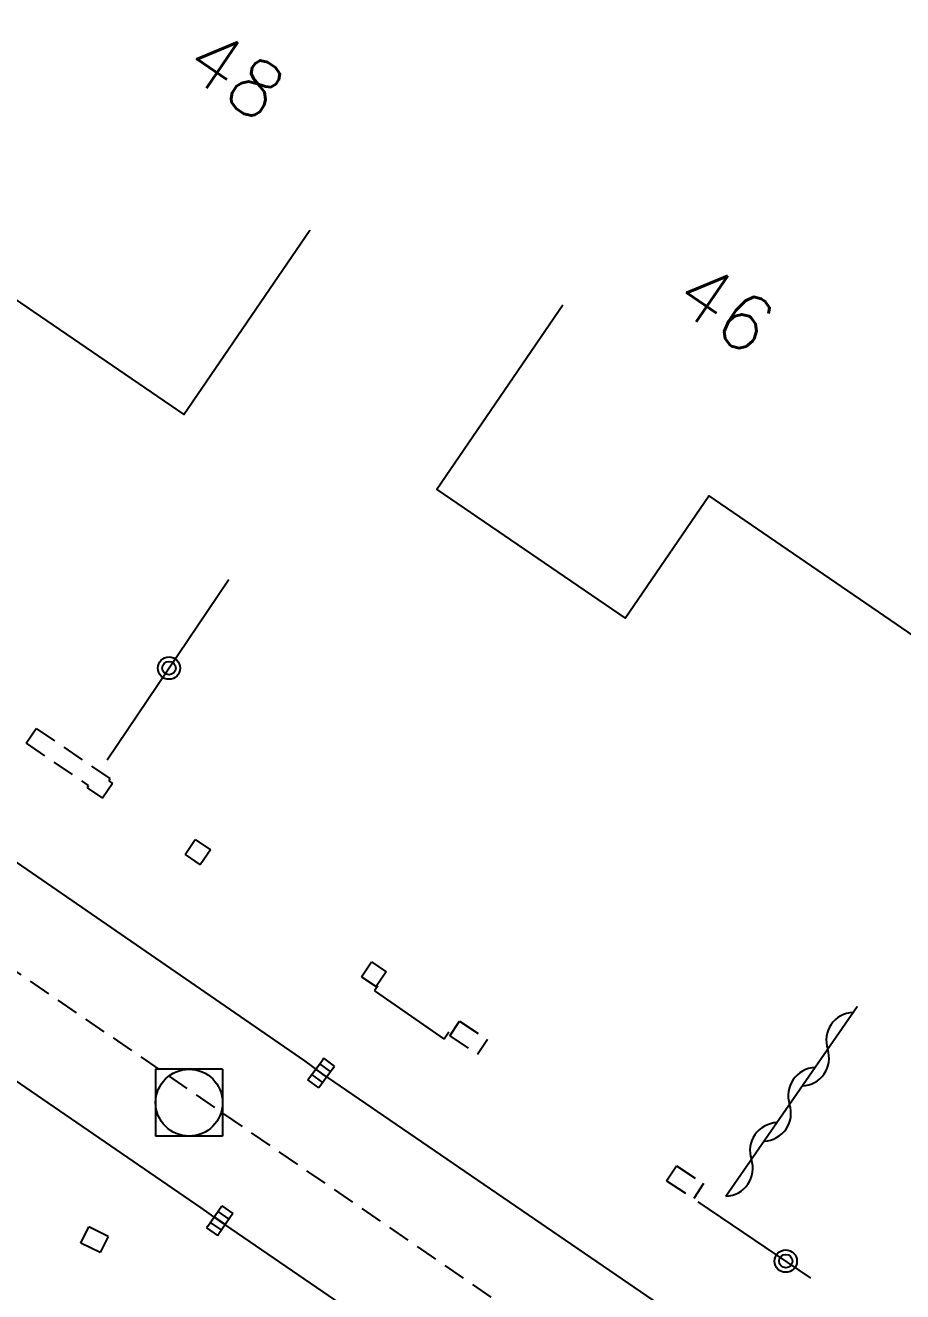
# Model space of a CAD drawing. Header units: millimetres. Extents: x 119599 to 140000, y 124063 to 129001.
# Drawn here: x 139937.38 to 139957.01, y 128971.65 to 129000 of the extents above; entities that cross this region are included whole.
import ezdxf
from ezdxf.enums import TextEntityAlignment as Align

# ---------------------------------------------------------------- set-up
doc = ezdxf.new("R2010")
doc.units = ezdxf.units.MM
doc.linetypes.add('DASHED', pattern=[0.75, 0.5, -0.25])
doc.layers.get('0').update_dxf_attribs({"linetype": 'CONTINUOUS'})
for name, color, linetype in [('W0001', 6, 'DASHED'), ('W0008', 7, 'CONTINUOUS'), ('W0100', 7, 'CONTINUOUS'), ('W0105', 7, 'CONTINUOUS'), ('W0112', 1, 'DASHED'), ('W0310', 3, 'CONTINUOUS'), ('W0322', 7, 'CONTINUOUS'), ('W0400', 7, 'CONTINUOUS'), ('W0420', 7, 'CONTINUOUS'), ('W0991', 7, 'CONTINUOUS')]:
    doc.layers.add(name, color=color, linetype=linetype)
doc.styles.get("Standard").update_dxf_attribs({"font": 'romans.shx', "width": 0.85})

# ---------------------------------------------------------------- blocks, each defined once
blk = doc.blocks.new('T400')
for p, q in [((-0.15, 0.3), (0.15, 0.3)), ((-0.15, -0.25), (-0.15, 0.3)), ((0.15, 0.3), (0.15, -0.25)), ((-0.15, 0.15), (0.15, 0.15)), ((-0.15, 0), (0.15, 0)), ((-0.15, -0.15), (0.15, -0.15)), ((-0.15, -0.25), (-0.15, -0.3)), ((0.15, -0.3), (0.15, -0.25)), ((-0.15, -0.3), (0.15, -0.3))]:
    blk.add_line(p, q)
blk = doc.blocks.new('T420')
for p, q in [((0.75, 0.75), (-0.75, 0.75)), ((-0.75, 0.75), (-0.75, -0.75)), ((0.75, 0.75), (0.75, -0.75)), ((0.75, -0.75), (-0.75, -0.75))]:
    blk.add_line(p, q)
blk.add_ellipse((0, 0), major_axis=(-0.53, 0.53), ratio=1, start_param=3.926991, end_param=10.210176)
blk = doc.blocks.new('t322o')
at = {"color": 0, "linetype": 'Continuous'}
for radius in [0.25, 0.15]:
    blk.add_circle((0, 0), radius, dxfattribs=at)
blk = doc.blocks.new('t310o')
at = {"color": 0, "linetype": 'Continuous'}
for centre, start, end in [((-0.5, 0.375), 216.8699, 323.1304), ((0.5, -0.375), 36.8699, 143.1303)]:
    blk.add_arc(centre, 0.625, start, end, dxfattribs=at)

msp = doc.modelspace()

# ---------------------------------------------------------------- linework, layer by layer
at = {"layer": 'W0001'}
msp.add_lwpolyline([(139906.423, 129000), (139934.4, 128980.723), (139962.71, 128961.292), (139981.03, 128948.72), (139998.172, 128936.93), (140000, 128935.643)], dxfattribs=at)
at = {"layer": 'W0008'}
for points in [[(139909.996, 129000), (139943.628, 128976.816), (139944.005, 128976.542), (139975.531, 128954.949), (139986.407, 128947.436), (139986.772, 128947.176), (139997.746, 128939.683), (140000, 128938.084)], [(140000, 128933.213), (139997.729, 128934.801), (139984.379, 128943.976), (139984.031, 128944.238), (139941.731, 128973.236), (139941.317, 128973.522), (139908.408, 128996.121)]]:
    msp.add_lwpolyline(points, dxfattribs=at)
at = {"layer": 'W0100'}
for points in [[(139933.469, 128996.382), (139940.926, 128991.286), (139943.747, 128995.414), (139943.747, 128995.414), (139943.747, 128995.414), (139943.747, 128995.414), (139943.747, 128995.414), (139943.747, 128995.414), (139943.747, 128995.414), (139943.747, 128995.414), (139943.747, 128995.414), (139943.747, 128995.414), (139943.747, 128995.414), (139943.747, 128995.414), (139943.747, 128995.414), (139943.747, 128995.414), (139943.747, 128995.414), (139943.747, 128995.414), (139943.747, 128995.414), (139943.747, 128995.414), (139943.747, 128995.414), (139943.747, 128995.414), (139943.747, 128995.414), (139943.747, 128995.414), (139943.747, 128995.414), (139943.747, 128995.414), (139943.747, 128995.414), (139943.747, 128995.414), (139943.747, 128995.414), (139943.747, 128995.414), (139943.747, 128995.414), (139943.747, 128995.414), (139943.747, 128995.414), (139943.747, 128995.414), (139943.747, 128995.414), (139943.747, 128995.414), (139943.747, 128995.414), (139943.747, 128995.414), (139943.747, 128995.414), (139943.747, 128995.414), (139943.747, 128995.414), (139943.747, 128995.414), (139943.747, 128995.414), (139943.747, 128995.414), (139943.747, 128995.414), (139943.747, 128995.414), (139943.747, 128995.414), (139943.747, 128995.414), (139943.747, 128995.414), (139943.747, 128995.414), (139943.747, 128995.414), (139943.747, 128995.414), (139943.747, 128995.414), (139943.747, 128995.414), (139943.747, 128995.414), (139943.747, 128995.414), (139943.747, 128995.414), (139943.747, 128995.414), (139943.747, 128995.414), (139943.747, 128995.414), (139943.747, 128995.414), (139943.747, 128995.414), (139943.747, 128995.414), (139943.747, 128995.414), (139943.747, 128995.414), (139943.747, 128995.414), (139943.747, 128995.414), (139943.747, 128995.414), (139943.747, 128995.414), (139943.747, 128995.414), (139943.747, 128995.414), (139943.747, 128995.414), (139943.747, 128995.414), (139943.747, 128995.414), (139943.747, 128995.414), (139943.747, 128995.414), (139943.747, 128995.414), (139943.747, 128995.414), (139943.747, 128995.414), (139943.747, 128995.414), (139943.747, 128995.414), (139943.747, 128995.414), (139943.747, 128995.414), (139943.747, 128995.414), (139943.747, 128995.414), (139943.747, 128995.414), (139943.747, 128995.414), (139943.747, 128995.414), (139943.747, 128995.414), (139943.747, 128995.414), (139943.747, 128995.414), (139943.747, 128995.414), (139943.747, 128995.414), (139943.747, 128995.414), (139943.747, 128995.414), (139943.747, 128995.414), (139943.747, 128995.414), (139943.747, 128995.414), (139943.747, 128995.414), (139943.747, 128995.414)], [(139943.747, 128995.414), (139943.747, 128995.414), (139943.747, 128995.414), (139943.747, 128995.414), (139943.747, 128995.414), (139943.747, 128995.414), (139943.747, 128995.414), (139943.747, 128995.414), (139943.747, 128995.414), (139943.747, 128995.414), (139943.747, 128995.414), (139943.747, 128995.414), (139943.747, 128995.414), (139943.747, 128995.414), (139943.747, 128995.414), (139943.747, 128995.414), (139943.747, 128995.414), (139943.747, 128995.414), (139943.747, 128995.414), (139943.747, 128995.414)], [(139949.413, 128993.735), (139946.588, 128989.61), (139950.801, 128986.724), (139952.678, 128989.464), (139957.676, 128986.04), (139960.502, 128990.165)]]:
    msp.add_lwpolyline(points, dxfattribs=at)
at = {"layer": 'W0105'}
for p, q in [((139945.267, 128978.492), (139945.193, 128978.385)), ((139945.193, 128978.385), (139946.751, 128977.305)), ((139946.857, 128977.458), (139946.751, 128977.305))]:
    msp.add_line(p, q, dxfattribs=at)
at = {"layer": 'W0112'}
for points in [[(139937.401, 128983.93), (139937.626, 128984.26), (139939.271, 128983.137), (139939.25, 128983.082), (139939.333, 128983.026), (139939.11, 128982.694), (139939.11, 128982.694), (139939.11, 128982.694), (139939.11, 128982.694), (139939.11, 128982.694), (139939.11, 128982.694), (139939.11, 128982.694), (139939.11, 128982.694), (139939.11, 128982.694), (139939.11, 128982.694), (139939.11, 128982.694), (139939.11, 128982.694), (139939.11, 128982.694), (139939.11, 128982.694), (139939.11, 128982.694), (139939.11, 128982.694), (139939.11, 128982.694), (139939.11, 128982.694), (139939.11, 128982.694), (139939.11, 128982.694), (139939.11, 128982.694), (139939.11, 128982.694), (139939.11, 128982.694), (139939.11, 128982.694), (139939.11, 128982.694), (139939.11, 128982.694), (139939.11, 128982.694), (139939.11, 128982.694), (139939.11, 128982.694), (139939.11, 128982.694), (139939.11, 128982.694), (139939.11, 128982.694), (139939.11, 128982.694), (139939.11, 128982.694), (139939.11, 128982.694), (139939.11, 128982.694), (139939.11, 128982.694), (139939.11, 128982.694), (139939.11, 128982.694), (139939.11, 128982.694), (139939.11, 128982.694), (139939.11, 128982.694), (139939.11, 128982.694), (139939.11, 128982.694), (139939.11, 128982.694), (139939.11, 128982.694), (139939.11, 128982.694), (139939.11, 128982.694), (139939.11, 128982.694), (139939.11, 128982.694), (139939.11, 128982.694), (139939.11, 128982.694), (139939.11, 128982.694), (139939.11, 128982.694), (139939.11, 128982.694), (139939.11, 128982.694), (139939.11, 128982.694), (139939.11, 128982.694), (139939.11, 128982.694), (139939.11, 128982.694), (139939.11, 128982.694), (139939.11, 128982.694), (139939.11, 128982.694), (139939.11, 128982.694), (139939.11, 128982.694), (139939.11, 128982.694), (139939.11, 128982.694), (139939.11, 128982.694), (139939.11, 128982.694), (139939.11, 128982.694), (139939.11, 128982.694), (139939.11, 128982.694), (139939.11, 128982.694), (139939.11, 128982.694), (139939.11, 128982.694), (139939.11, 128982.694), (139939.11, 128982.694), (139939.11, 128982.694), (139939.11, 128982.694), (139939.11, 128982.694), (139939.11, 128982.694), (139939.11, 128982.694), (139939.11, 128982.694), (139939.11, 128982.694), (139939.11, 128982.694), (139939.11, 128982.694), (139939.11, 128982.694), (139939.11, 128982.694), (139939.11, 128982.694), (139939.11, 128982.694), (139939.11, 128982.694), (139939.11, 128982.694), (139939.11, 128982.694), (139939.11, 128982.694), (139939.11, 128982.694), (139939.11, 128982.694), (139939.11, 128982.694), (139939.11, 128982.694), (139939.11, 128982.694), (139939.11, 128982.694), (139939.11, 128982.694), (139939.11, 128982.694), (139939.11, 128982.694), (139939.11, 128982.694), (139939.11, 128982.694), (139939.11, 128982.694), (139939.11, 128982.694), (139939.11, 128982.694), (139939.11, 128982.694), (139939.11, 128982.694), (139939.11, 128982.694), (139939.11, 128982.694), (139939.11, 128982.694), (139939.11, 128982.694), (139939.11, 128982.694)], [(139937.401, 128983.93), (139938.786, 128982.983), (139938.765, 128982.926), (139939.11, 128982.694), (139939.11, 128982.694), (139939.11, 128982.694), (139939.11, 128982.694), (139939.11, 128982.694), (139939.11, 128982.694), (139939.11, 128982.694), (139939.11, 128982.694), (139939.11, 128982.694), (139939.11, 128982.694), (139939.11, 128982.694), (139939.11, 128982.694), (139939.11, 128982.694), (139939.11, 128982.694), (139939.11, 128982.694), (139939.11, 128982.694), (139939.11, 128982.694), (139939.11, 128982.694), (139939.11, 128982.694), (139939.11, 128982.694), (139939.11, 128982.694), (139939.11, 128982.694), (139939.11, 128982.694), (139939.11, 128982.694), (139939.11, 128982.694), (139939.11, 128982.694), (139939.11, 128982.694), (139939.11, 128982.694), (139939.11, 128982.694), (139939.11, 128982.694), (139939.11, 128982.694), (139939.11, 128982.694), (139939.11, 128982.694), (139939.11, 128982.694), (139939.11, 128982.694), (139939.11, 128982.694), (139939.11, 128982.694), (139939.11, 128982.694), (139939.11, 128982.694), (139939.11, 128982.694), (139939.11, 128982.694), (139939.11, 128982.694), (139939.11, 128982.694), (139939.11, 128982.694), (139939.11, 128982.694), (139939.11, 128982.694), (139939.11, 128982.694), (139939.11, 128982.694), (139939.11, 128982.694), (139939.11, 128982.694), (139939.11, 128982.694), (139939.11, 128982.694), (139939.11, 128982.694), (139939.11, 128982.694), (139939.11, 128982.694), (139939.11, 128982.694), (139939.11, 128982.694), (139939.11, 128982.694), (139939.11, 128982.694), (139939.11, 128982.694), (139939.11, 128982.694), (139939.11, 128982.694), (139939.11, 128982.694), (139939.11, 128982.694), (139939.11, 128982.694), (139939.11, 128982.694), (139939.11, 128982.694), (139939.11, 128982.694), (139939.11, 128982.694), (139939.11, 128982.694), (139939.11, 128982.694), (139939.11, 128982.694), (139939.11, 128982.694), (139939.11, 128982.694), (139939.11, 128982.694), (139939.11, 128982.694), (139939.11, 128982.694), (139939.11, 128982.694), (139939.11, 128982.694), (139939.11, 128982.694), (139939.11, 128982.694), (139939.11, 128982.694), (139939.11, 128982.694), (139939.11, 128982.694), (139939.11, 128982.694), (139939.11, 128982.694), (139939.11, 128982.694), (139939.11, 128982.694), (139939.11, 128982.694), (139939.11, 128982.694), (139939.11, 128982.694), (139939.11, 128982.694), (139939.11, 128982.694), (139939.11, 128982.694), (139939.11, 128982.694), (139939.11, 128982.694), (139939.11, 128982.694), (139939.11, 128982.694), (139939.11, 128982.694), (139939.11, 128982.694), (139939.11, 128982.694), (139939.11, 128982.694), (139939.11, 128982.694), (139939.11, 128982.694), (139939.11, 128982.694), (139939.11, 128982.694), (139939.11, 128982.694), (139939.11, 128982.694), (139939.11, 128982.694), (139939.11, 128982.694), (139939.11, 128982.694), (139939.11, 128982.694), (139939.11, 128982.694), (139939.11, 128982.694), (139939.11, 128982.694), (139939.11, 128982.694), (139939.11, 128982.694)], [(139940.957, 128981.439), (139941.182, 128981.769), (139941.523, 128981.537), (139941.298, 128981.207), (139941.298, 128981.207), (139941.298, 128981.207), (139941.298, 128981.207), (139941.298, 128981.207), (139941.298, 128981.207), (139941.298, 128981.207), (139941.298, 128981.207), (139941.298, 128981.207), (139941.298, 128981.207), (139941.298, 128981.207), (139941.298, 128981.207), (139941.298, 128981.207), (139941.298, 128981.207), (139941.298, 128981.207), (139941.298, 128981.207), (139941.298, 128981.207), (139941.298, 128981.207), (139941.298, 128981.207), (139941.298, 128981.207), (139941.298, 128981.207), (139941.298, 128981.207), (139941.298, 128981.207), (139941.298, 128981.207), (139941.298, 128981.207), (139941.298, 128981.207), (139941.298, 128981.207), (139941.298, 128981.207), (139941.298, 128981.207), (139941.298, 128981.207), (139941.298, 128981.207), (139941.298, 128981.207), (139941.298, 128981.207), (139941.298, 128981.207), (139941.298, 128981.207), (139941.298, 128981.207), (139941.298, 128981.207), (139941.298, 128981.207), (139941.298, 128981.207), (139941.298, 128981.207), (139941.298, 128981.207), (139941.298, 128981.207), (139941.298, 128981.207), (139941.298, 128981.207), (139941.298, 128981.207), (139941.298, 128981.207), (139941.298, 128981.207), (139941.298, 128981.207), (139941.298, 128981.207), (139941.298, 128981.207), (139941.298, 128981.207), (139941.298, 128981.207), (139941.298, 128981.207), (139941.298, 128981.207), (139941.298, 128981.207), (139941.298, 128981.207), (139941.298, 128981.207), (139941.298, 128981.207), (139941.298, 128981.207), (139941.298, 128981.207), (139941.298, 128981.207), (139941.298, 128981.207), (139941.298, 128981.207), (139941.298, 128981.207), (139941.298, 128981.207), (139941.298, 128981.207), (139941.298, 128981.207), (139941.298, 128981.207), (139941.298, 128981.207), (139941.298, 128981.207), (139941.298, 128981.207), (139941.298, 128981.207), (139941.298, 128981.207), (139941.298, 128981.207), (139941.298, 128981.207), (139941.298, 128981.207), (139941.298, 128981.207), (139941.298, 128981.207), (139941.298, 128981.207), (139941.298, 128981.207), (139941.298, 128981.207), (139941.298, 128981.207), (139941.298, 128981.207), (139941.298, 128981.207), (139941.298, 128981.207), (139941.298, 128981.207), (139941.298, 128981.207), (139941.298, 128981.207), (139941.298, 128981.207), (139941.298, 128981.207), (139941.298, 128981.207), (139941.298, 128981.207), (139941.298, 128981.207), (139941.298, 128981.207), (139941.298, 128981.207), (139941.298, 128981.207), (139941.298, 128981.207), (139941.298, 128981.207), (139941.298, 128981.207), (139941.298, 128981.207), (139941.298, 128981.207), (139941.298, 128981.207), (139941.298, 128981.207), (139941.298, 128981.207), (139941.298, 128981.207), (139941.298, 128981.207), (139941.298, 128981.207), (139941.298, 128981.207), (139941.298, 128981.207), (139941.298, 128981.207), (139941.298, 128981.207), (139941.298, 128981.207), (139941.298, 128981.207), (139941.298, 128981.207), (139941.298, 128981.207), (139941.298, 128981.207), (139941.298, 128981.207)], [(139940.957, 128981.439), (139941.298, 128981.207), (139941.298, 128981.207), (139941.298, 128981.207), (139941.298, 128981.207), (139941.298, 128981.207), (139941.298, 128981.207), (139941.298, 128981.207), (139941.298, 128981.207), (139941.298, 128981.207), (139941.298, 128981.207), (139941.298, 128981.207), (139941.298, 128981.207), (139941.298, 128981.207), (139941.298, 128981.207), (139941.298, 128981.207), (139941.298, 128981.207), (139941.298, 128981.207), (139941.298, 128981.207), (139941.298, 128981.207), (139941.298, 128981.207), (139941.298, 128981.207), (139941.298, 128981.207), (139941.298, 128981.207), (139941.298, 128981.207), (139941.298, 128981.207), (139941.298, 128981.207), (139941.298, 128981.207), (139941.298, 128981.207), (139941.298, 128981.207), (139941.298, 128981.207), (139941.298, 128981.207), (139941.298, 128981.207), (139941.298, 128981.207), (139941.298, 128981.207), (139941.298, 128981.207), (139941.298, 128981.207), (139941.298, 128981.207), (139941.298, 128981.207), (139941.298, 128981.207), (139941.298, 128981.207), (139941.298, 128981.207), (139941.298, 128981.207), (139941.298, 128981.207), (139941.298, 128981.207), (139941.298, 128981.207), (139941.298, 128981.207), (139941.298, 128981.207), (139941.298, 128981.207), (139941.298, 128981.207), (139941.298, 128981.207), (139941.298, 128981.207), (139941.298, 128981.207), (139941.298, 128981.207), (139941.298, 128981.207), (139941.298, 128981.207), (139941.298, 128981.207), (139941.298, 128981.207), (139941.298, 128981.207), (139941.298, 128981.207), (139941.298, 128981.207), (139941.298, 128981.207), (139941.298, 128981.207), (139941.298, 128981.207), (139941.298, 128981.207), (139941.298, 128981.207), (139941.298, 128981.207), (139941.298, 128981.207), (139941.298, 128981.207), (139941.298, 128981.207), (139941.298, 128981.207), (139941.298, 128981.207), (139941.298, 128981.207), (139941.298, 128981.207), (139941.298, 128981.207), (139941.298, 128981.207), (139941.298, 128981.207), (139941.298, 128981.207), (139941.298, 128981.207), (139941.298, 128981.207), (139941.298, 128981.207), (139941.298, 128981.207), (139941.298, 128981.207), (139941.298, 128981.207), (139941.298, 128981.207), (139941.298, 128981.207), (139941.298, 128981.207), (139941.298, 128981.207), (139941.298, 128981.207), (139941.298, 128981.207), (139941.298, 128981.207), (139941.298, 128981.207), (139941.298, 128981.207), (139941.298, 128981.207), (139941.298, 128981.207), (139941.298, 128981.207), (139941.298, 128981.207), (139941.298, 128981.207), (139941.298, 128981.207), (139941.298, 128981.207), (139941.298, 128981.207), (139941.298, 128981.207), (139941.298, 128981.207), (139941.298, 128981.207), (139941.298, 128981.207), (139941.298, 128981.207), (139941.298, 128981.207), (139941.298, 128981.207), (139941.298, 128981.207), (139941.298, 128981.207), (139941.298, 128981.207), (139941.298, 128981.207), (139941.298, 128981.207), (139941.298, 128981.207), (139941.298, 128981.207), (139941.298, 128981.207), (139941.298, 128981.207), (139941.298, 128981.207), (139941.298, 128981.207), (139941.298, 128981.207)], [(139944.906, 128978.698), (139945.128, 128979.03), (139945.457, 128978.81), (139945.235, 128978.477), (139945.235, 128978.477), (139945.235, 128978.477), (139945.235, 128978.477), (139945.235, 128978.477), (139945.235, 128978.477), (139945.235, 128978.477), (139945.235, 128978.477), (139945.235, 128978.477), (139945.235, 128978.477), (139945.235, 128978.477), (139945.235, 128978.477), (139945.235, 128978.477), (139945.235, 128978.477), (139945.235, 128978.477), (139945.235, 128978.477), (139945.235, 128978.477), (139945.235, 128978.477), (139945.235, 128978.477), (139945.235, 128978.477), (139945.235, 128978.477), (139945.235, 128978.477), (139945.235, 128978.477), (139945.235, 128978.477), (139945.235, 128978.477), (139945.235, 128978.477), (139945.235, 128978.477), (139945.235, 128978.477), (139945.235, 128978.477), (139945.235, 128978.477), (139945.235, 128978.477), (139945.235, 128978.477), (139945.235, 128978.477), (139945.235, 128978.477), (139945.235, 128978.477), (139945.235, 128978.477), (139945.235, 128978.477), (139945.235, 128978.477), (139945.235, 128978.477), (139945.235, 128978.477), (139945.235, 128978.477), (139945.235, 128978.477), (139945.235, 128978.477), (139945.235, 128978.477), (139945.235, 128978.477), (139945.235, 128978.477), (139945.235, 128978.477), (139945.235, 128978.477), (139945.235, 128978.477), (139945.235, 128978.477), (139945.235, 128978.477), (139945.235, 128978.477), (139945.235, 128978.477), (139945.235, 128978.477), (139945.235, 128978.477), (139945.235, 128978.477), (139945.235, 128978.477), (139945.235, 128978.477), (139945.235, 128978.477), (139945.235, 128978.477), (139945.235, 128978.477), (139945.235, 128978.477), (139945.235, 128978.477), (139945.235, 128978.477), (139945.235, 128978.477), (139945.235, 128978.477), (139945.235, 128978.477), (139945.235, 128978.477), (139945.235, 128978.477), (139945.235, 128978.477), (139945.235, 128978.477), (139945.235, 128978.477), (139945.235, 128978.477), (139945.235, 128978.477), (139945.235, 128978.477), (139945.235, 128978.477), (139945.235, 128978.477), (139945.235, 128978.477), (139945.235, 128978.477), (139945.235, 128978.477), (139945.235, 128978.477), (139945.235, 128978.477), (139945.235, 128978.477), (139945.235, 128978.477), (139945.235, 128978.477), (139945.235, 128978.477), (139945.235, 128978.477), (139945.235, 128978.477), (139945.235, 128978.477), (139945.235, 128978.477), (139945.235, 128978.477), (139945.235, 128978.477), (139945.235, 128978.477), (139945.235, 128978.477), (139945.235, 128978.477), (139945.235, 128978.477), (139945.235, 128978.477), (139945.235, 128978.477), (139945.235, 128978.477), (139945.235, 128978.477), (139945.235, 128978.477), (139945.235, 128978.477), (139945.235, 128978.477), (139945.235, 128978.477), (139945.235, 128978.477), (139945.235, 128978.477), (139945.235, 128978.477), (139945.235, 128978.477), (139945.235, 128978.477), (139945.235, 128978.477), (139945.235, 128978.477), (139945.235, 128978.477), (139945.235, 128978.477), (139945.235, 128978.477), (139945.235, 128978.477), (139945.235, 128978.477), (139945.235, 128978.477)], [(139944.906, 128978.698), (139945.235, 128978.477), (139945.235, 128978.477), (139945.235, 128978.477), (139945.235, 128978.477), (139945.235, 128978.477), (139945.235, 128978.477), (139945.235, 128978.477), (139945.235, 128978.477), (139945.235, 128978.477), (139945.235, 128978.477), (139945.235, 128978.477), (139945.235, 128978.477), (139945.235, 128978.477), (139945.235, 128978.477), (139945.235, 128978.477), (139945.235, 128978.477), (139945.235, 128978.477), (139945.235, 128978.477), (139945.235, 128978.477), (139945.235, 128978.477), (139945.235, 128978.477), (139945.235, 128978.477), (139945.235, 128978.477), (139945.235, 128978.477), (139945.235, 128978.477), (139945.235, 128978.477), (139945.235, 128978.477), (139945.235, 128978.477), (139945.235, 128978.477), (139945.235, 128978.477), (139945.235, 128978.477), (139945.235, 128978.477), (139945.235, 128978.477), (139945.235, 128978.477), (139945.235, 128978.477), (139945.235, 128978.477), (139945.235, 128978.477), (139945.235, 128978.477), (139945.235, 128978.477), (139945.235, 128978.477), (139945.235, 128978.477), (139945.235, 128978.477), (139945.235, 128978.477), (139945.235, 128978.477), (139945.235, 128978.477), (139945.235, 128978.477), (139945.235, 128978.477), (139945.235, 128978.477), (139945.235, 128978.477), (139945.235, 128978.477), (139945.235, 128978.477), (139945.235, 128978.477), (139945.235, 128978.477), (139945.235, 128978.477), (139945.235, 128978.477), (139945.235, 128978.477), (139945.235, 128978.477), (139945.235, 128978.477), (139945.235, 128978.477), (139945.235, 128978.477), (139945.235, 128978.477), (139945.235, 128978.477), (139945.235, 128978.477), (139945.235, 128978.477), (139945.235, 128978.477), (139945.235, 128978.477), (139945.235, 128978.477), (139945.235, 128978.477), (139945.235, 128978.477), (139945.235, 128978.477), (139945.235, 128978.477), (139945.235, 128978.477), (139945.235, 128978.477), (139945.235, 128978.477), (139945.235, 128978.477), (139945.235, 128978.477), (139945.235, 128978.477), (139945.235, 128978.477), (139945.235, 128978.477), (139945.235, 128978.477), (139945.235, 128978.477), (139945.235, 128978.477), (139945.235, 128978.477), (139945.235, 128978.477), (139945.235, 128978.477), (139945.235, 128978.477), (139945.235, 128978.477), (139945.235, 128978.477), (139945.235, 128978.477), (139945.235, 128978.477), (139945.235, 128978.477), (139945.235, 128978.477), (139945.235, 128978.477), (139945.235, 128978.477), (139945.235, 128978.477), (139945.235, 128978.477), (139945.235, 128978.477), (139945.235, 128978.477), (139945.235, 128978.477), (139945.235, 128978.477), (139945.235, 128978.477), (139945.235, 128978.477), (139945.235, 128978.477), (139945.235, 128978.477), (139945.235, 128978.477), (139945.235, 128978.477), (139945.235, 128978.477), (139945.235, 128978.477), (139945.235, 128978.477), (139945.235, 128978.477), (139945.235, 128978.477), (139945.235, 128978.477), (139945.235, 128978.477), (139945.235, 128978.477), (139945.235, 128978.477), (139945.235, 128978.477), (139945.235, 128978.477), (139945.235, 128978.477), (139945.235, 128978.477)], [(139946.878, 128977.375), (139947.101, 128977.707), (139947.721, 128977.291), (139947.498, 128976.959), (139947.498, 128976.959), (139947.498, 128976.959), (139947.498, 128976.959), (139947.498, 128976.959), (139947.498, 128976.959), (139947.498, 128976.959), (139947.498, 128976.959), (139947.498, 128976.959), (139947.498, 128976.959), (139947.498, 128976.959), (139947.498, 128976.959), (139947.498, 128976.959), (139947.498, 128976.959), (139947.498, 128976.959), (139947.498, 128976.959), (139947.498, 128976.959), (139947.498, 128976.959), (139947.498, 128976.959), (139947.498, 128976.959), (139947.498, 128976.959), (139947.498, 128976.959), (139947.498, 128976.959), (139947.498, 128976.959), (139947.498, 128976.959), (139947.498, 128976.959), (139947.498, 128976.959), (139947.498, 128976.959), (139947.498, 128976.959), (139947.498, 128976.959), (139947.498, 128976.959), (139947.498, 128976.959), (139947.498, 128976.959), (139947.498, 128976.959), (139947.498, 128976.959), (139947.498, 128976.959), (139947.498, 128976.959), (139947.498, 128976.959), (139947.498, 128976.959), (139947.498, 128976.959), (139947.498, 128976.959), (139947.498, 128976.959), (139947.498, 128976.959), (139947.498, 128976.959), (139947.498, 128976.959), (139947.498, 128976.959), (139947.498, 128976.959), (139947.498, 128976.959), (139947.498, 128976.959), (139947.498, 128976.959), (139947.498, 128976.959), (139947.498, 128976.959), (139947.498, 128976.959), (139947.498, 128976.959), (139947.498, 128976.959), (139947.498, 128976.959), (139947.498, 128976.959), (139947.498, 128976.959), (139947.498, 128976.959), (139947.498, 128976.959), (139947.498, 128976.959), (139947.498, 128976.959), (139947.498, 128976.959), (139947.498, 128976.959), (139947.498, 128976.959), (139947.498, 128976.959), (139947.498, 128976.959), (139947.498, 128976.959), (139947.498, 128976.959), (139947.498, 128976.959), (139947.498, 128976.959), (139947.498, 128976.959), (139947.498, 128976.959), (139947.498, 128976.959), (139947.498, 128976.959), (139947.498, 128976.959), (139947.498, 128976.959), (139947.498, 128976.959), (139947.498, 128976.959), (139947.498, 128976.959), (139947.498, 128976.959), (139947.498, 128976.959), (139947.498, 128976.959), (139947.498, 128976.959), (139947.498, 128976.959), (139947.498, 128976.959), (139947.498, 128976.959), (139947.498, 128976.959), (139947.498, 128976.959), (139947.498, 128976.959), (139947.498, 128976.959), (139947.498, 128976.959), (139947.498, 128976.959), (139947.498, 128976.959), (139947.498, 128976.959), (139947.498, 128976.959), (139947.498, 128976.959), (139947.498, 128976.959), (139947.498, 128976.959), (139947.498, 128976.959), (139947.498, 128976.959), (139947.498, 128976.959), (139947.498, 128976.959), (139947.498, 128976.959), (139947.498, 128976.959), (139947.498, 128976.959), (139947.498, 128976.959), (139947.498, 128976.959), (139947.498, 128976.959), (139947.498, 128976.959), (139947.498, 128976.959), (139947.498, 128976.959), (139947.498, 128976.959), (139947.498, 128976.959), (139947.498, 128976.959), (139947.498, 128976.959), (139947.498, 128976.959)], [(139946.878, 128977.375), (139947.498, 128976.959), (139947.498, 128976.959), (139947.498, 128976.959), (139947.498, 128976.959), (139947.498, 128976.959), (139947.498, 128976.959), (139947.498, 128976.959), (139947.498, 128976.959), (139947.498, 128976.959), (139947.498, 128976.959), (139947.498, 128976.959), (139947.498, 128976.959), (139947.498, 128976.959), (139947.498, 128976.959), (139947.498, 128976.959), (139947.498, 128976.959), (139947.498, 128976.959), (139947.498, 128976.959), (139947.498, 128976.959), (139947.498, 128976.959), (139947.498, 128976.959), (139947.498, 128976.959), (139947.498, 128976.959), (139947.498, 128976.959), (139947.498, 128976.959), (139947.498, 128976.959), (139947.498, 128976.959), (139947.498, 128976.959), (139947.498, 128976.959), (139947.498, 128976.959), (139947.498, 128976.959), (139947.498, 128976.959), (139947.498, 128976.959), (139947.498, 128976.959), (139947.498, 128976.959), (139947.498, 128976.959), (139947.498, 128976.959), (139947.498, 128976.959), (139947.498, 128976.959), (139947.498, 128976.959), (139947.498, 128976.959), (139947.498, 128976.959), (139947.498, 128976.959), (139947.498, 128976.959), (139947.498, 128976.959), (139947.498, 128976.959), (139947.498, 128976.959), (139947.498, 128976.959), (139947.498, 128976.959), (139947.498, 128976.959), (139947.498, 128976.959), (139947.498, 128976.959), (139947.498, 128976.959), (139947.498, 128976.959), (139947.498, 128976.959), (139947.498, 128976.959), (139947.498, 128976.959), (139947.498, 128976.959), (139947.498, 128976.959), (139947.498, 128976.959), (139947.498, 128976.959), (139947.498, 128976.959), (139947.498, 128976.959), (139947.498, 128976.959), (139947.498, 128976.959), (139947.498, 128976.959), (139947.498, 128976.959), (139947.498, 128976.959), (139947.498, 128976.959), (139947.498, 128976.959), (139947.498, 128976.959), (139947.498, 128976.959), (139947.498, 128976.959), (139947.498, 128976.959), (139947.498, 128976.959), (139947.498, 128976.959), (139947.498, 128976.959), (139947.498, 128976.959), (139947.498, 128976.959), (139947.498, 128976.959), (139947.498, 128976.959), (139947.498, 128976.959), (139947.498, 128976.959), (139947.498, 128976.959), (139947.498, 128976.959), (139947.498, 128976.959), (139947.498, 128976.959), (139947.498, 128976.959), (139947.498, 128976.959), (139947.498, 128976.959), (139947.498, 128976.959), (139947.498, 128976.959), (139947.498, 128976.959), (139947.498, 128976.959), (139947.498, 128976.959), (139947.498, 128976.959), (139947.498, 128976.959), (139947.498, 128976.959), (139947.498, 128976.959), (139947.498, 128976.959), (139947.498, 128976.959), (139947.498, 128976.959), (139947.498, 128976.959), (139947.498, 128976.959), (139947.498, 128976.959), (139947.498, 128976.959), (139947.498, 128976.959), (139947.498, 128976.959), (139947.498, 128976.959), (139947.498, 128976.959), (139947.498, 128976.959), (139947.498, 128976.959), (139947.498, 128976.959), (139947.498, 128976.959), (139947.498, 128976.959), (139947.498, 128976.959), (139947.498, 128976.959), (139947.498, 128976.959), (139947.498, 128976.959)], [(139951.732, 128974.128), (139951.95, 128974.464), (139952.56, 128974.069), (139952.342, 128973.733), (139952.342, 128973.733), (139952.342, 128973.733), (139952.342, 128973.733), (139952.342, 128973.733), (139952.342, 128973.733), (139952.342, 128973.733), (139952.342, 128973.733), (139952.342, 128973.733), (139952.342, 128973.733), (139952.342, 128973.733), (139952.342, 128973.733), (139952.342, 128973.733), (139952.342, 128973.733), (139952.342, 128973.733), (139952.342, 128973.733), (139952.342, 128973.733), (139952.342, 128973.733), (139952.342, 128973.733), (139952.342, 128973.733), (139952.342, 128973.733), (139952.342, 128973.733), (139952.342, 128973.733), (139952.342, 128973.733), (139952.342, 128973.733), (139952.342, 128973.733), (139952.342, 128973.733), (139952.342, 128973.733), (139952.342, 128973.733), (139952.342, 128973.733), (139952.342, 128973.733), (139952.342, 128973.733), (139952.342, 128973.733), (139952.342, 128973.733), (139952.342, 128973.733), (139952.342, 128973.733), (139952.342, 128973.733), (139952.342, 128973.733), (139952.342, 128973.733), (139952.342, 128973.733), (139952.342, 128973.733), (139952.342, 128973.733), (139952.342, 128973.733), (139952.342, 128973.733), (139952.342, 128973.733), (139952.342, 128973.733), (139952.342, 128973.733), (139952.342, 128973.733), (139952.342, 128973.733), (139952.342, 128973.733), (139952.342, 128973.733), (139952.342, 128973.733), (139952.342, 128973.733), (139952.342, 128973.733), (139952.342, 128973.733), (139952.342, 128973.733), (139952.342, 128973.733), (139952.342, 128973.733), (139952.342, 128973.733), (139952.342, 128973.733), (139952.342, 128973.733), (139952.342, 128973.733), (139952.342, 128973.733), (139952.342, 128973.733), (139952.342, 128973.733), (139952.342, 128973.733), (139952.342, 128973.733), (139952.342, 128973.733), (139952.342, 128973.733), (139952.342, 128973.733), (139952.342, 128973.733), (139952.342, 128973.733), (139952.342, 128973.733), (139952.342, 128973.733), (139952.342, 128973.733), (139952.342, 128973.733), (139952.342, 128973.733), (139952.342, 128973.733), (139952.342, 128973.733), (139952.342, 128973.733), (139952.342, 128973.733), (139952.342, 128973.733), (139952.342, 128973.733), (139952.342, 128973.733), (139952.342, 128973.733), (139952.342, 128973.733), (139952.342, 128973.733), (139952.342, 128973.733), (139952.342, 128973.733), (139952.342, 128973.733), (139952.342, 128973.733), (139952.342, 128973.733), (139952.342, 128973.733), (139952.342, 128973.733), (139952.342, 128973.733), (139952.342, 128973.733), (139952.342, 128973.733), (139952.342, 128973.733), (139952.342, 128973.733), (139952.342, 128973.733), (139952.342, 128973.733), (139952.342, 128973.733), (139952.342, 128973.733), (139952.342, 128973.733), (139952.342, 128973.733), (139952.342, 128973.733), (139952.342, 128973.733), (139952.342, 128973.733), (139952.342, 128973.733), (139952.342, 128973.733), (139952.342, 128973.733), (139952.342, 128973.733), (139952.342, 128973.733), (139952.342, 128973.733), (139952.342, 128973.733), (139952.342, 128973.733), (139952.342, 128973.733)], [(139951.732, 128974.128), (139952.342, 128973.733), (139952.342, 128973.733), (139952.342, 128973.733), (139952.342, 128973.733), (139952.342, 128973.733), (139952.342, 128973.733), (139952.342, 128973.733), (139952.342, 128973.733), (139952.342, 128973.733), (139952.342, 128973.733), (139952.342, 128973.733), (139952.342, 128973.733), (139952.342, 128973.733), (139952.342, 128973.733), (139952.342, 128973.733), (139952.342, 128973.733), (139952.342, 128973.733), (139952.342, 128973.733), (139952.342, 128973.733), (139952.342, 128973.733), (139952.342, 128973.733), (139952.342, 128973.733), (139952.342, 128973.733), (139952.342, 128973.733), (139952.342, 128973.733), (139952.342, 128973.733), (139952.342, 128973.733), (139952.342, 128973.733), (139952.342, 128973.733), (139952.342, 128973.733), (139952.342, 128973.733), (139952.342, 128973.733), (139952.342, 128973.733), (139952.342, 128973.733), (139952.342, 128973.733), (139952.342, 128973.733), (139952.342, 128973.733), (139952.342, 128973.733), (139952.342, 128973.733), (139952.342, 128973.733), (139952.342, 128973.733), (139952.342, 128973.733), (139952.342, 128973.733), (139952.342, 128973.733), (139952.342, 128973.733), (139952.342, 128973.733), (139952.342, 128973.733), (139952.342, 128973.733), (139952.342, 128973.733), (139952.342, 128973.733), (139952.342, 128973.733), (139952.342, 128973.733), (139952.342, 128973.733), (139952.342, 128973.733), (139952.342, 128973.733), (139952.342, 128973.733), (139952.342, 128973.733), (139952.342, 128973.733), (139952.342, 128973.733), (139952.342, 128973.733), (139952.342, 128973.733), (139952.342, 128973.733), (139952.342, 128973.733), (139952.342, 128973.733), (139952.342, 128973.733), (139952.342, 128973.733), (139952.342, 128973.733), (139952.342, 128973.733), (139952.342, 128973.733), (139952.342, 128973.733), (139952.342, 128973.733), (139952.342, 128973.733), (139952.342, 128973.733), (139952.342, 128973.733), (139952.342, 128973.733), (139952.342, 128973.733), (139952.342, 128973.733), (139952.342, 128973.733), (139952.342, 128973.733), (139952.342, 128973.733), (139952.342, 128973.733), (139952.342, 128973.733), (139952.342, 128973.733), (139952.342, 128973.733), (139952.342, 128973.733), (139952.342, 128973.733), (139952.342, 128973.733), (139952.342, 128973.733), (139952.342, 128973.733), (139952.342, 128973.733), (139952.342, 128973.733), (139952.342, 128973.733), (139952.342, 128973.733), (139952.342, 128973.733), (139952.342, 128973.733), (139952.342, 128973.733), (139952.342, 128973.733), (139952.342, 128973.733), (139952.342, 128973.733), (139952.342, 128973.733), (139952.342, 128973.733), (139952.342, 128973.733), (139952.342, 128973.733), (139952.342, 128973.733), (139952.342, 128973.733), (139952.342, 128973.733), (139952.342, 128973.733), (139952.342, 128973.733), (139952.342, 128973.733), (139952.342, 128973.733), (139952.342, 128973.733), (139952.342, 128973.733), (139952.342, 128973.733), (139952.342, 128973.733), (139952.342, 128973.733), (139952.342, 128973.733), (139952.342, 128973.733), (139952.342, 128973.733), (139952.342, 128973.733)], [(139939.234, 128972.884), (139939.056, 128972.525), (139938.628, 128972.737), (139938.806, 128973.096), (139938.806, 128973.096), (139938.806, 128973.096), (139938.806, 128973.096), (139938.806, 128973.096), (139938.806, 128973.096), (139938.806, 128973.096), (139938.806, 128973.096), (139938.806, 128973.096), (139938.806, 128973.096), (139938.806, 128973.096), (139938.806, 128973.096), (139938.806, 128973.096), (139938.806, 128973.096), (139938.806, 128973.096), (139938.806, 128973.096), (139938.806, 128973.096), (139938.806, 128973.096), (139938.806, 128973.096), (139938.806, 128973.096), (139938.806, 128973.096), (139938.806, 128973.096), (139938.806, 128973.096), (139938.806, 128973.096), (139938.806, 128973.096), (139938.806, 128973.096), (139938.806, 128973.096), (139938.806, 128973.096), (139938.806, 128973.096), (139938.806, 128973.096), (139938.806, 128973.096), (139938.806, 128973.096), (139938.806, 128973.096), (139938.806, 128973.096), (139938.806, 128973.096), (139938.806, 128973.096), (139938.806, 128973.096), (139938.806, 128973.096), (139938.806, 128973.096), (139938.806, 128973.096), (139938.806, 128973.096), (139938.806, 128973.096), (139938.806, 128973.096), (139938.806, 128973.096), (139938.806, 128973.096), (139938.806, 128973.096), (139938.806, 128973.096), (139938.806, 128973.096), (139938.806, 128973.096), (139938.806, 128973.096), (139938.806, 128973.096), (139938.806, 128973.096), (139938.806, 128973.096), (139938.806, 128973.096), (139938.806, 128973.096), (139938.806, 128973.096), (139938.806, 128973.096), (139938.806, 128973.096), (139938.806, 128973.096), (139938.806, 128973.096), (139938.806, 128973.096), (139938.806, 128973.096), (139938.806, 128973.096), (139938.806, 128973.096), (139938.806, 128973.096), (139938.806, 128973.096), (139938.806, 128973.096), (139938.806, 128973.096), (139938.806, 128973.096), (139938.806, 128973.096), (139938.806, 128973.096), (139938.806, 128973.096), (139938.806, 128973.096), (139938.806, 128973.096), (139938.806, 128973.096), (139938.806, 128973.096), (139938.806, 128973.096), (139938.806, 128973.096), (139938.806, 128973.096), (139938.806, 128973.096), (139938.806, 128973.096), (139938.806, 128973.096), (139938.806, 128973.096), (139938.806, 128973.096), (139938.806, 128973.096), (139938.806, 128973.096), (139938.806, 128973.096), (139938.806, 128973.096), (139938.806, 128973.096), (139938.806, 128973.096), (139938.806, 128973.096), (139938.806, 128973.096), (139938.806, 128973.096), (139938.806, 128973.096), (139938.806, 128973.096), (139938.806, 128973.096), (139938.806, 128973.096), (139938.806, 128973.096), (139938.806, 128973.096), (139938.806, 128973.096), (139938.806, 128973.096), (139938.806, 128973.096), (139938.806, 128973.096), (139938.806, 128973.096), (139938.806, 128973.096), (139938.806, 128973.096), (139938.806, 128973.096), (139938.806, 128973.096), (139938.806, 128973.096), (139938.806, 128973.096), (139938.806, 128973.096), (139938.806, 128973.096), (139938.806, 128973.096), (139938.806, 128973.096), (139938.806, 128973.096), (139938.806, 128973.096), (139938.806, 128973.096)], [(139939.234, 128972.884), (139938.806, 128973.096), (139938.806, 128973.096), (139938.806, 128973.096), (139938.806, 128973.096), (139938.806, 128973.096), (139938.806, 128973.096), (139938.806, 128973.096), (139938.806, 128973.096), (139938.806, 128973.096), (139938.806, 128973.096), (139938.806, 128973.096), (139938.806, 128973.096), (139938.806, 128973.096), (139938.806, 128973.096), (139938.806, 128973.096), (139938.806, 128973.096), (139938.806, 128973.096), (139938.806, 128973.096), (139938.806, 128973.096), (139938.806, 128973.096), (139938.806, 128973.096), (139938.806, 128973.096), (139938.806, 128973.096), (139938.806, 128973.096), (139938.806, 128973.096), (139938.806, 128973.096), (139938.806, 128973.096), (139938.806, 128973.096), (139938.806, 128973.096), (139938.806, 128973.096), (139938.806, 128973.096), (139938.806, 128973.096), (139938.806, 128973.096), (139938.806, 128973.096), (139938.806, 128973.096), (139938.806, 128973.096), (139938.806, 128973.096), (139938.806, 128973.096), (139938.806, 128973.096), (139938.806, 128973.096), (139938.806, 128973.096), (139938.806, 128973.096), (139938.806, 128973.096), (139938.806, 128973.096), (139938.806, 128973.096), (139938.806, 128973.096), (139938.806, 128973.096), (139938.806, 128973.096), (139938.806, 128973.096), (139938.806, 128973.096), (139938.806, 128973.096), (139938.806, 128973.096), (139938.806, 128973.096), (139938.806, 128973.096), (139938.806, 128973.096), (139938.806, 128973.096), (139938.806, 128973.096), (139938.806, 128973.096), (139938.806, 128973.096), (139938.806, 128973.096), (139938.806, 128973.096), (139938.806, 128973.096), (139938.806, 128973.096), (139938.806, 128973.096), (139938.806, 128973.096), (139938.806, 128973.096), (139938.806, 128973.096), (139938.806, 128973.096), (139938.806, 128973.096), (139938.806, 128973.096), (139938.806, 128973.096), (139938.806, 128973.096), (139938.806, 128973.096), (139938.806, 128973.096), (139938.806, 128973.096), (139938.806, 128973.096), (139938.806, 128973.096), (139938.806, 128973.096), (139938.806, 128973.096), (139938.806, 128973.096), (139938.806, 128973.096), (139938.806, 128973.096), (139938.806, 128973.096), (139938.806, 128973.096), (139938.806, 128973.096), (139938.806, 128973.096), (139938.806, 128973.096), (139938.806, 128973.096), (139938.806, 128973.096), (139938.806, 128973.096), (139938.806, 128973.096), (139938.806, 128973.096), (139938.806, 128973.096), (139938.806, 128973.096), (139938.806, 128973.096), (139938.806, 128973.096), (139938.806, 128973.096), (139938.806, 128973.096), (139938.806, 128973.096), (139938.806, 128973.096), (139938.806, 128973.096), (139938.806, 128973.096), (139938.806, 128973.096), (139938.806, 128973.096), (139938.806, 128973.096), (139938.806, 128973.096), (139938.806, 128973.096), (139938.806, 128973.096), (139938.806, 128973.096), (139938.806, 128973.096), (139938.806, 128973.096), (139938.806, 128973.096), (139938.806, 128973.096), (139938.806, 128973.096), (139938.806, 128973.096), (139938.806, 128973.096), (139938.806, 128973.096), (139938.806, 128973.096), (139938.806, 128973.096)]]:
    msp.add_lwpolyline(points, dxfattribs=at)
at = {"layer": 'W0310'}
for points in [[(139953.06, 128973.786), (139955.996, 128978.032), (139955.996, 128978.032), (139955.996, 128978.032), (139955.996, 128978.032), (139955.996, 128978.032), (139955.996, 128978.032), (139955.996, 128978.032), (139955.996, 128978.032), (139955.996, 128978.032), (139955.996, 128978.032), (139955.996, 128978.032), (139955.996, 128978.032), (139955.996, 128978.032), (139955.996, 128978.032), (139955.996, 128978.032), (139955.996, 128978.032), (139955.996, 128978.032), (139955.996, 128978.032), (139955.996, 128978.032), (139955.996, 128978.032), (139955.996, 128978.032), (139955.996, 128978.032), (139955.996, 128978.032), (139955.996, 128978.032), (139955.996, 128978.032), (139955.996, 128978.032), (139955.996, 128978.032), (139955.996, 128978.032), (139955.996, 128978.032), (139955.996, 128978.032), (139955.996, 128978.032), (139955.996, 128978.032), (139955.996, 128978.032), (139955.996, 128978.032), (139955.996, 128978.032), (139955.996, 128978.032), (139955.996, 128978.032), (139955.996, 128978.032), (139955.996, 128978.032), (139955.996, 128978.032), (139955.996, 128978.032), (139955.996, 128978.032), (139955.996, 128978.032), (139955.996, 128978.032), (139955.996, 128978.032), (139955.996, 128978.032), (139955.996, 128978.032), (139955.996, 128978.032), (139955.996, 128978.032), (139955.996, 128978.032), (139955.996, 128978.032), (139955.996, 128978.032), (139955.996, 128978.032), (139955.996, 128978.032), (139955.996, 128978.032), (139955.996, 128978.032), (139955.996, 128978.032), (139955.996, 128978.032), (139955.996, 128978.032), (139955.996, 128978.032), (139955.996, 128978.032), (139955.996, 128978.032), (139955.996, 128978.032), (139955.996, 128978.032), (139955.996, 128978.032), (139955.996, 128978.032), (139955.996, 128978.032), (139955.996, 128978.032), (139955.996, 128978.032), (139955.996, 128978.032), (139955.996, 128978.032), (139955.996, 128978.032), (139955.996, 128978.032), (139955.996, 128978.032), (139955.996, 128978.032), (139955.996, 128978.032), (139955.996, 128978.032), (139955.996, 128978.032), (139955.996, 128978.032), (139955.996, 128978.032), (139955.996, 128978.032), (139955.996, 128978.032), (139955.996, 128978.032), (139955.996, 128978.032), (139955.996, 128978.032), (139955.996, 128978.032), (139955.996, 128978.032), (139955.996, 128978.032), (139955.996, 128978.032), (139955.996, 128978.032), (139955.996, 128978.032), (139955.996, 128978.032), (139955.996, 128978.032), (139955.996, 128978.032), (139955.996, 128978.032), (139955.996, 128978.032), (139955.996, 128978.032), (139955.996, 128978.032), (139955.996, 128978.032), (139955.996, 128978.032)], [(139955.996, 128978.032), (139955.996, 128978.032), (139955.996, 128978.032), (139955.996, 128978.032), (139955.996, 128978.032), (139955.996, 128978.032), (139955.996, 128978.032), (139955.996, 128978.032), (139955.996, 128978.032), (139955.996, 128978.032), (139955.996, 128978.032), (139955.996, 128978.032), (139955.996, 128978.032), (139955.996, 128978.032), (139955.996, 128978.032), (139955.996, 128978.032), (139955.996, 128978.032), (139955.996, 128978.032), (139955.996, 128978.032), (139955.996, 128978.032)]]:
    msp.add_lwpolyline(points, dxfattribs=at)
at = {"layer": 'W0322'}
for points in [[(139941.926, 128987.577), (139941.926, 128987.577), (139941.926, 128987.577), (139941.926, 128987.577), (139941.926, 128987.577), (139941.926, 128987.577), (139941.926, 128987.577), (139941.926, 128987.577), (139941.926, 128987.577), (139941.926, 128987.577), (139941.926, 128987.577), (139941.926, 128987.577), (139941.926, 128987.577), (139941.926, 128987.577), (139941.926, 128987.577), (139941.926, 128987.577), (139941.926, 128987.577), (139941.926, 128987.577), (139941.926, 128987.577), (139939.212, 128983.551)], [(139941.926, 128987.577), (139941.926, 128987.577), (139941.926, 128987.577), (139941.926, 128987.577), (139941.926, 128987.577), (139941.926, 128987.577), (139941.926, 128987.577), (139941.926, 128987.577), (139941.926, 128987.577), (139941.926, 128987.577), (139941.926, 128987.577), (139941.926, 128987.577), (139941.926, 128987.577), (139941.926, 128987.577), (139941.926, 128987.577), (139941.926, 128987.577), (139941.926, 128987.577), (139941.926, 128987.577), (139941.926, 128987.577), (139941.926, 128987.577), (139941.926, 128987.577), (139941.926, 128987.577), (139941.926, 128987.577), (139941.926, 128987.577), (139941.926, 128987.577), (139941.926, 128987.577), (139941.926, 128987.577), (139941.926, 128987.577), (139941.926, 128987.577), (139941.926, 128987.577), (139941.926, 128987.577), (139941.926, 128987.577), (139941.926, 128987.577), (139941.926, 128987.577), (139941.926, 128987.577), (139941.926, 128987.577), (139941.926, 128987.577), (139941.926, 128987.577), (139941.926, 128987.577), (139941.926, 128987.577), (139941.926, 128987.577), (139941.926, 128987.577), (139941.926, 128987.577), (139941.926, 128987.577), (139941.926, 128987.577), (139941.926, 128987.577), (139941.926, 128987.577), (139941.926, 128987.577), (139941.926, 128987.577), (139941.926, 128987.577), (139941.926, 128987.577), (139941.926, 128987.577), (139941.926, 128987.577), (139941.926, 128987.577), (139941.926, 128987.577), (139941.926, 128987.577), (139941.926, 128987.577), (139941.926, 128987.577), (139941.926, 128987.577), (139941.926, 128987.577), (139941.926, 128987.577), (139941.926, 128987.577), (139941.926, 128987.577), (139941.926, 128987.577), (139941.926, 128987.577), (139941.926, 128987.577), (139941.926, 128987.577), (139941.926, 128987.577), (139941.926, 128987.577), (139941.926, 128987.577), (139941.926, 128987.577), (139941.926, 128987.577), (139941.926, 128987.577), (139941.926, 128987.577), (139941.926, 128987.577), (139941.926, 128987.577), (139941.926, 128987.577), (139941.926, 128987.577), (139941.926, 128987.577), (139941.926, 128987.577), (139941.926, 128987.577), (139941.926, 128987.577), (139941.926, 128987.577), (139941.926, 128987.577), (139941.926, 128987.577), (139941.926, 128987.577), (139941.926, 128987.577), (139941.926, 128987.577), (139941.926, 128987.577), (139941.926, 128987.577), (139941.926, 128987.577), (139941.926, 128987.577), (139941.926, 128987.577), (139941.926, 128987.577), (139941.926, 128987.577), (139941.926, 128987.577), (139941.926, 128987.577), (139941.926, 128987.577), (139941.926, 128987.577), (139941.926, 128987.577), (139941.926, 128987.577)], [(139952.43, 128973.663), (139954.945, 128971.961), (139954.945, 128971.961), (139954.945, 128971.961), (139954.945, 128971.961), (139954.945, 128971.961), (139954.945, 128971.961), (139954.945, 128971.961), (139954.945, 128971.961), (139954.945, 128971.961), (139954.945, 128971.961), (139954.945, 128971.961), (139954.945, 128971.961), (139954.945, 128971.961), (139954.945, 128971.961), (139954.945, 128971.961), (139954.945, 128971.961), (139954.945, 128971.961), (139954.945, 128971.961), (139954.945, 128971.961), (139954.945, 128971.961), (139954.945, 128971.961), (139954.945, 128971.961), (139954.945, 128971.961), (139954.945, 128971.961), (139954.945, 128971.961), (139954.945, 128971.961), (139954.945, 128971.961), (139954.945, 128971.961), (139954.945, 128971.961), (139954.945, 128971.961), (139954.945, 128971.961), (139954.945, 128971.961), (139954.945, 128971.961), (139954.945, 128971.961), (139954.945, 128971.961), (139954.945, 128971.961), (139954.945, 128971.961), (139954.945, 128971.961), (139954.945, 128971.961), (139954.945, 128971.961), (139954.945, 128971.961), (139954.945, 128971.961), (139954.945, 128971.961), (139954.945, 128971.961), (139954.945, 128971.961), (139954.945, 128971.961), (139954.945, 128971.961), (139954.945, 128971.961), (139954.945, 128971.961), (139954.945, 128971.961), (139954.945, 128971.961), (139954.945, 128971.961), (139954.945, 128971.961), (139954.945, 128971.961), (139954.945, 128971.961), (139954.945, 128971.961), (139954.945, 128971.961), (139954.945, 128971.961), (139954.945, 128971.961), (139954.945, 128971.961), (139954.945, 128971.961), (139954.945, 128971.961), (139954.945, 128971.961), (139954.945, 128971.961), (139954.945, 128971.961), (139954.945, 128971.961), (139954.945, 128971.961), (139954.945, 128971.961), (139954.945, 128971.961), (139954.945, 128971.961), (139954.945, 128971.961), (139954.945, 128971.961), (139954.945, 128971.961), (139954.945, 128971.961), (139954.945, 128971.961), (139954.945, 128971.961), (139954.945, 128971.961), (139954.945, 128971.961), (139954.945, 128971.961), (139954.945, 128971.961), (139954.945, 128971.961), (139954.945, 128971.961), (139954.945, 128971.961), (139954.945, 128971.961), (139954.945, 128971.961), (139954.945, 128971.961), (139954.945, 128971.961), (139954.945, 128971.961), (139954.945, 128971.961), (139954.945, 128971.961), (139954.945, 128971.961), (139954.945, 128971.961), (139954.945, 128971.961), (139954.945, 128971.961), (139954.945, 128971.961), (139954.945, 128971.961), (139954.945, 128971.961), (139954.945, 128971.961), (139954.945, 128971.961), (139954.945, 128971.961)], [(139954.945, 128971.961), (139954.945, 128971.961), (139954.945, 128971.961), (139954.945, 128971.961), (139954.945, 128971.961), (139954.945, 128971.961), (139954.945, 128971.961), (139954.945, 128971.961), (139954.945, 128971.961), (139954.945, 128971.961), (139954.945, 128971.961), (139954.945, 128971.961), (139954.945, 128971.961), (139954.945, 128971.961), (139954.945, 128971.961), (139954.945, 128971.961), (139954.945, 128971.961), (139954.945, 128971.961), (139954.945, 128971.961), (139954.945, 128971.961)]]:
    msp.add_lwpolyline(points, dxfattribs=at)

# ---------------------------------------------------------------- block references
at = {"layer": 'W0310', "rotation": 55.33717747464839}
for p in [(139955.335, 128977.076), (139954.482, 128975.842), (139953.629, 128974.609)]:
    msp.add_blockref('t310o', p, dxfattribs=at)
at = {"layer": 'W0322'}
for p, rotation in [((139940.598, 128985.608), 236.0152696252449), ((139954.397, 128972.332), 325.9122621968263)]:
    msp.add_blockref('t322o', p, dxfattribs=dict(at, rotation=rotation))
at = {"layer": 'W0400'}
for p, rotation in [((139944.005, 128976.542), 143.9332162775586), ((139941.731, 128973.236), 325.3637256941677)]:
    msp.add_blockref('T400', p, dxfattribs=dict(at, rotation=rotation))
at = {"layer": 'W0420'}
msp.add_blockref('T420', (139941.048, 128975.88), dxfattribs=at)

# ---------------------------------------------------------------- texts
at = {"layer": 'W0991'}
for s, rotation, p in [('48', 325.6483, (139942.096, 128998.899)), ('46', 325.5859, (139953.054, 128993.665))]:
    msp.add_text(s, height=1.25, rotation=rotation, dxfattribs=at).set_placement(p, align=Align.MIDDLE)

doc.saveas('drawing.dxf')
